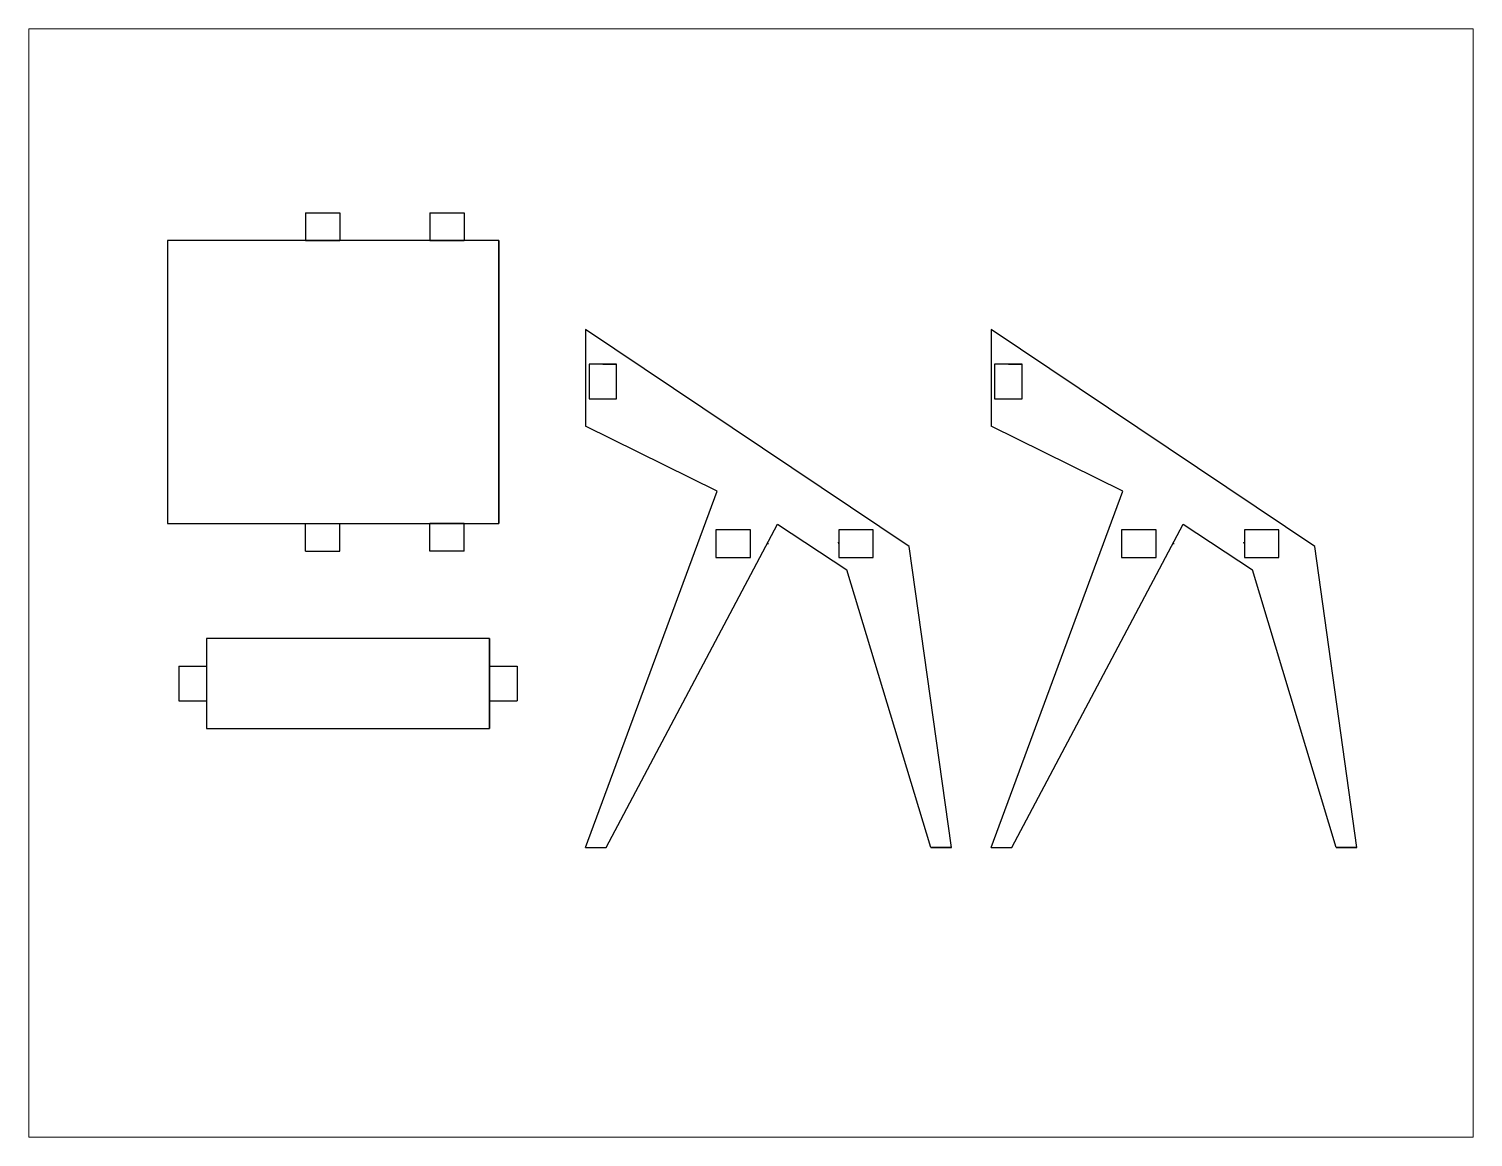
# Paper-space layout 'Layout1' of a CAD drawing. Header units: inches. Extents: x 0.3 to 10.7, y 0.2 to 8.2.
# The model-space entities are those that its viewports show. They can reach past a viewport. Long polylines and large blocks are cut down to what shows.
import ezdxf

# ---------------------------------------------------------------- set-up
doc = ezdxf.new("R2010")
doc.units = ezdxf.units.IN
doc.header["$MEASUREMENT"] = 0
for name, color, linetype in [('Back', 3, 'Continuous'), ('Legs', 6, 'Continuous'), ('Seat', 5, 'Continuous')]:
    doc.layers.add(name, color=color, linetype=linetype)
doc.layers.add('No print', color=4, linetype='Continuous', plot=False)

msp = doc.modelspace()

# ---------------------------------------------------------------- linework, layer by layer
at = {"layer": 'Back'}
for p, q in [((146.27, 58.86), (151.27, 58.86)), ((172.93, 42.18), (152.43, 42.18)), ((172.93, 42.18), (172.93, 29.18)), ((127.93, 38.18), (127.93, 33.18)), ((127.93, 38.18), (131.93, 38.18)), ((131.93, 38.18), (131.93, 33.18)), ((172.93, 38.18), (176.93, 38.18)), ((172.93, 38.18), (172.93, 33.18)), ((176.93, 38.18), (176.93, 33.18)), ((127.93, 33.18), (131.93, 33.18)), ((172.93, 33.18), (176.93, 33.18)), ((152.43, 29.18), (172.93, 29.18)), ((239.63, 11.93), (239.86, 11.93))]:
    msp.add_line(p, q, dxfattribs=at)
msp.add_lwpolyline([(131.93, 29.18), (172.93, 29.18), (172.93, 42.18), (131.93, 42.18)], close=True, dxfattribs=at)
at = {"layer": 'Legs'}
for p, q in [((186.86, 86.93), (186.86, 72.93)), ((233.76, 55.51), (186.86, 86.93)), ((245.63, 86.93), (245.63, 72.93)), ((292.53, 55.51), (245.63, 86.93)), ((189.36, 81.93), (191.36, 81.93)), ((248.13, 81.93), (250.13, 81.93)), ((205.92, 63.52), (186.86, 72.93)), ((264.69, 63.52), (245.63, 72.93)), ((186.86, 11.93), (205.92, 63.52)), ((245.63, 11.93), (264.69, 63.52)), ((189.86, 11.92), (214.68, 58.75)), ((214.68, 58.75), (224.7, 52.13)), ((248.63, 11.92), (273.45, 58.75)), ((273.45, 58.75), (283.47, 52.13)), ((213.36, 55.93), (213.18, 55.93)), ((223.55, 55.93), (223.49, 56.15)), ((223.54, 55.93), (223.55, 55.93)), ((239.86, 11.93), (233.76, 55.51)), ((272.13, 55.93), (271.95, 55.93)), ((282.32, 55.93), (282.26, 56.15)), ((282.31, 55.93), (282.32, 55.93)), ((298.63, 11.93), (292.53, 55.51)), ((236.86, 11.92), (224.7, 52.13)), ((295.63, 11.92), (283.47, 52.13)), ((186.86, 11.93), (189.86, 11.92)), ((239.86, 11.93), (236.86, 11.92)), ((245.63, 11.93), (248.63, 11.92)), ((298.63, 11.93), (295.63, 11.92))]:
    msp.add_line(p, q, dxfattribs=at)
for points in [[(186.86, 86.93), (186.86, 72.93)], [(245.63, 86.93), (245.63, 72.93)], [(186.86, 11.93), (189.86, 11.93)], [(236.86, 11.93), (239.86, 11.93)], [(245.63, 11.93), (248.63, 11.93)], [(295.63, 11.93), (298.63, 11.93)]]:
    msp.add_lwpolyline(points, dxfattribs=at)
for points in [[(187.36, 76.93), (191.36, 76.93), (191.36, 81.93), (187.36, 81.93)], [(246.13, 76.93), (250.13, 76.93), (250.13, 81.93), (246.13, 81.93)], [(205.74, 53.93), (210.74, 53.93), (210.74, 57.93), (205.74, 57.93)], [(223.54, 53.93), (228.54, 53.93), (228.54, 57.93), (223.54, 57.93)], [(264.51, 53.93), (269.51, 53.93), (269.51, 57.93), (264.51, 57.93)], [(282.31, 53.93), (287.31, 53.93), (287.31, 57.93), (282.31, 57.93)]]:
    msp.add_lwpolyline(points, close=True, dxfattribs=at)
at = {"layer": 'Seat'}
for p, q in [((146.27, 103.86), (151.27, 103.86)), ((146.27, 103.86), (146.27, 99.86)), ((151.27, 103.86), (151.27, 99.86)), ((164.27, 103.86), (169.27, 103.86)), ((164.27, 103.86), (164.27, 99.86)), ((169.27, 103.86), (169.27, 99.86)), ((126.27, 99.86), (126.27, 58.86)), ((146.27, 99.86), (151.27, 99.86)), ((164.27, 99.86), (169.27, 99.86)), ((174.27, 99.86), (174.27, 58.86)), ((146.27, 54.86), (146.27, 58.86)), ((151.27, 54.86), (151.27, 58.86)), ((169.27, 58.86), (164.27, 58.86)), ((164.27, 54.86), (164.27, 58.86)), ((169.27, 54.86), (169.27, 58.86)), ((146.27, 54.86), (151.27, 54.86)), ((169.27, 54.86), (164.27, 54.86))]:
    msp.add_line(p, q, dxfattribs=at)
msp.add_lwpolyline([(126.27, 58.86), (174.27, 58.86), (174.27, 99.86), (126.27, 99.86)], close=True, dxfattribs=at)

psp = doc.layouts.get("Layout1")

# ---------------------------------------------------------------- viewports
at = {"layer": 'No print', "view_target_point": (230.78, 50.127)}
psp.add_viewport(center=(5.483, 4.233), size=(10.463, 8.02576), view_center_point=(-19.949, 0.112), view_height=160.51526, dxfattribs=at)

doc.saveas('drawing.dxf')
